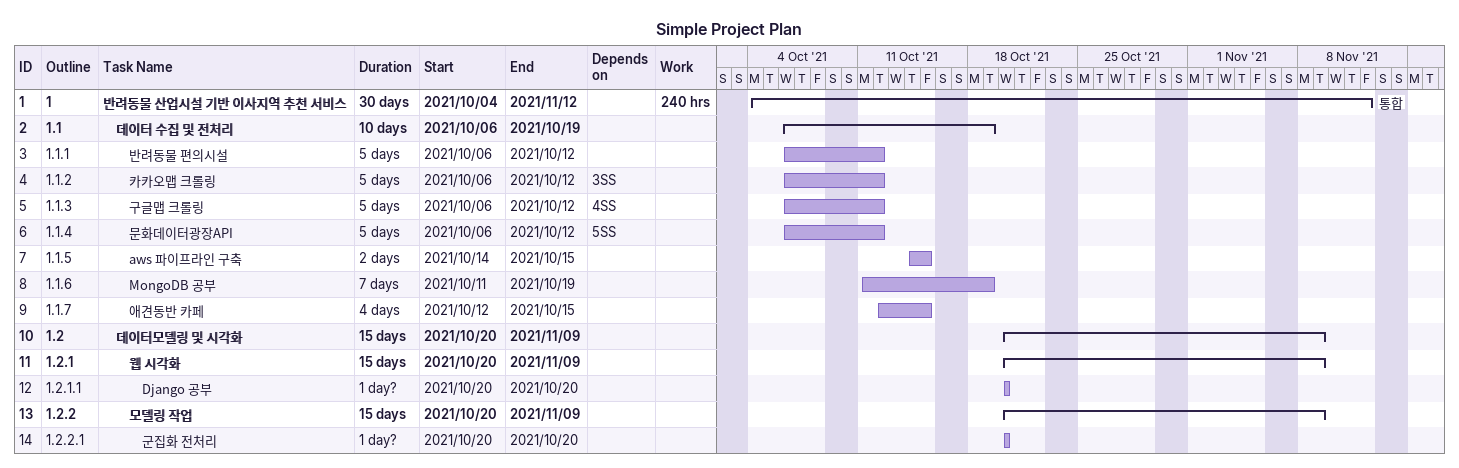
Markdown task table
Simple Project Plan

| ID | WBS | Task | Duration | Start | Finish | Predecessors | Resources | Work (h) |
|---|---|---|---|---|---|---|---|---|
| 1 | 1 | **반려동물 산업시설 기반 이사지역 추천 서비스** | 30d | 2021-10-04 | 2021-11-12 |  | 통합 | 240 |
| 2 | 1.1 | **데이터 수집 및 전처리** | 10d | 2021-10-06 | 2021-10-19 |  |  |  |
| 3 | 1.1.1 | 반려동물 편의시설 | 5d | 2021-10-06 | 2021-10-12 |  |  |  |
| 4 | 1.1.2 | 카카오맵 크롤링 | 5d | 2021-10-06 | 2021-10-12 | 3SS |  |  |
| 5 | 1.1.3 | 구글맵 크롤링 | 5d | 2021-10-06 | 2021-10-12 | 4SS |  |  |
| 6 | 1.1.4 | 문화데이터광장API | 5d | 2021-10-06 | 2021-10-12 | 5SS |  |  |
| 7 | 1.1.5 | aws 파이프라인 구축 | 2d | 2021-10-14 | 2021-10-15 |  |  |  |
| 8 | 1.1.6 | MongoDB 공부 | 7d | 2021-10-11 | 2021-10-19 |  |  |  |
| 9 | 1.1.7 | 애견동반 카페 | 4d | 2021-10-12 | 2021-10-15 |  |  |  |
| 10 | 1.2 | **데이터모델링 및 시각화** | 15d | 2021-10-20 | 2021-11-09 |  |  |  |
| 11 | 1.2.1 | **웹 시각화** | 15d | 2021-10-20 | 2021-11-09 |  |  |  |
| 12 | 1.2.1.1 | Django 공부 | 1d? | 2021-10-20 | 2021-10-20 |  |  |  |
| 13 | 1.2.2 | **모델링 작업** | 15d | 2021-10-20 | 2021-11-09 |  |  |  |
| 14 | 1.2.2.1 | 군집화 전처리 | 1d? | 2021-10-20 | 2021-10-20 |  |  |  |
